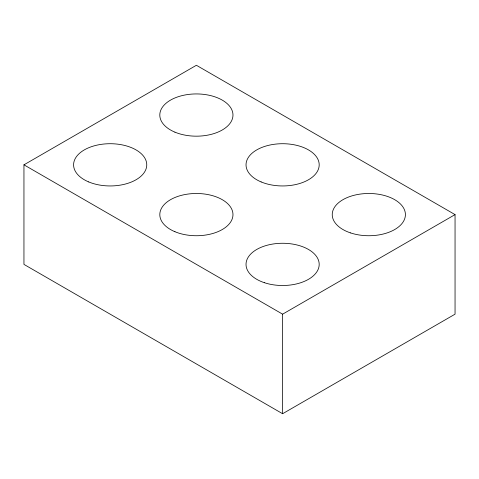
<?xml version="1.0" encoding="UTF-8"?>
<svg xmlns="http://www.w3.org/2000/svg" width="479" height="479" viewBox="0 0 479 479"><rect width="100%" height="100%" fill="white"/><g stroke="black" fill="none" stroke-linecap="round" stroke-linejoin="round"><path stroke-width="0.72" d="M23.95 164.83L196.39 65.276L455.05 214.61L455.05 314.17L282.61 413.724L23.95 264.39L23.95 164.83L282.61 314.17L455.05 214.61M282.61 314.17L282.61 413.724M350.538 232.902A36.578 21.118 0 0 0 405.408 214.61A36.578 21.118 0 0 0 350.538 196.318A36.578 21.118 0 0 0 350.538 232.902M264.318 282.676A36.578 21.118 0 0 0 319.188 264.39A36.578 21.118 0 0 0 264.318 246.098A36.578 21.118 0 0 0 264.318 282.676M174.925 231.71A36.578 21.118 0 0 0 232.776 216.789A36.578 21.118 0 0 0 181.469 195.33A36.578 21.118 0 0 0 174.925 231.71M88.705 181.93A36.578 21.118 0 0 0 146.556 167.015A36.578 21.118 0 0 0 95.249 145.55A36.578 21.118 0 0 0 88.705 181.93M174.925 132.156A36.578 21.118 0 0 0 232.776 117.235A36.578 21.118 0 0 0 181.469 95.77A36.578 21.118 0 0 0 174.925 132.156M261.145 181.93A36.578 21.118 0 0 0 318.996 167.015A36.578 21.118 0 0 0 267.689 145.55A36.578 21.118 0 0 0 261.145 181.93"/></g></svg>
